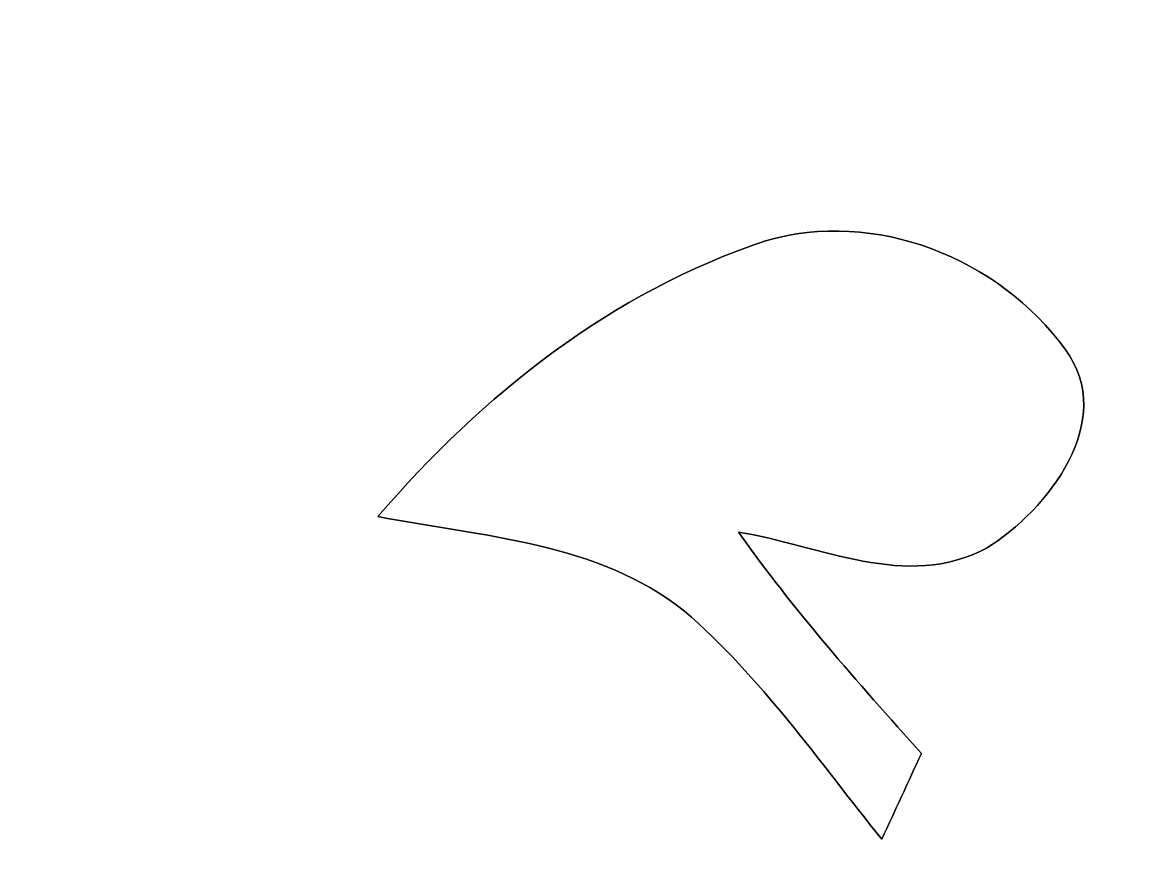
# Model space of a CAD drawing. Header units: centimetres. Extents: x -16.8 to 16.8, y -16.7 to 16.7.
# Drawn here: x 3.975 to 6.298, y 8.548 to 10.282 of the extents above; entities that cross this region are included whole.
import ezdxf

# ---------------------------------------------------------------- set-up
doc = ezdxf.new("R2010")
doc.units = ezdxf.units.CM
doc.header["$MEASUREMENT"] = 0
doc.layers.add('Layer 1', color=7, linetype='Continuous')

msp = doc.modelspace()

# ---------------------------------------------------------------- linework, layer by layer
at = {"layer": 'Layer 1', "color": 7}
for points, knots in [([(-16.77458, 16.66875), (-16.77458, 16.66875), (16.77458, 16.66875), (16.77458, 16.66875), (16.77458, 16.66875), (16.77458, 16.66875), (16.77458, -16.66875), (16.77458, -16.66875), (16.77458, -16.66875), (16.77458, -16.66875), (-16.77458, -16.66875), (-16.77458, -16.66875), (-16.77458, -16.66875), (-16.77458, -16.66875), (-16.77458, 16.66875), (-16.77458, 16.66875), (-16.77458, 16.66875), (-16.77458, 16.66875), (-16.77458, 16.66875), (-16.77458, 16.66875)], [0, 0, 0, 0, 0.1666667, 0.1666667, 0.1666667, 0.1666667, 0.3333333, 0.3333333, 0.3333333, 0.3333333, 0.5, 0.5, 0.5, 0.5, 0.6666667, 0.6666667, 0.6666667, 0.6666667, 1, 1, 1, 1]), ([(5.52132, 9.82698), (5.74922, 9.89436), (6.00781, 9.79064), (6.14504, 9.60155), (6.14504, 9.60155), (6.2544, 9.45268), (6.10905, 9.26712), (5.98135, 9.18774), (5.98135, 9.18774), (5.81554, 9.09849), (5.63351, 9.19409), (5.46523, 9.22126), (5.46523, 9.22126), (5.58024, 9.05827), (5.71288, 8.90905), (5.84588, 8.76053), (5.84588, 8.76053), (5.81836, 8.70091), (5.79085, 8.64164), (5.76333, 8.58238), (5.76333, 8.58238), (5.6321, 8.74501), (5.51145, 8.91963), (5.3527, 9.05686), (5.3527, 9.05686), (5.17243, 9.20044), (4.93148, 9.21173), (4.71487, 9.25336), (4.71487, 9.25336), (4.93148, 9.5063), (5.20206, 9.72079), (5.52132, 9.82698)], [0, 0, 0, 0, 0.1111111, 0.1111111, 0.1111111, 0.1111111, 0.2222222, 0.2222222, 0.2222222, 0.2222222, 0.3333333, 0.3333333, 0.3333333, 0.3333333, 0.4444444, 0.4444444, 0.4444444, 0.4444444, 0.5555556, 0.5555556, 0.5555556, 0.5555556, 0.6666667, 0.6666667, 0.6666667, 0.6666667, 0.7777778, 0.7777778, 0.7777778, 0.7777778, 1, 1, 1, 1])]:
    msp.add_open_spline(points, degree=3, knots=knots, dxfattribs=at)
at = {"layer": 'Layer 1', "color": 252}
msp.add_open_spline([(5.52132, 9.82698), (5.20206, 9.72079), (4.93148, 9.5063), (4.71487, 9.25336), (4.71487, 9.25336), (4.93148, 9.21173), (5.17243, 9.20044), (5.3527, 9.05686), (5.3527, 9.05686), (5.51145, 8.91963), (5.6321, 8.74501), (5.76333, 8.58238), (5.76333, 8.58238), (5.79085, 8.64164), (5.81836, 8.70091), (5.84588, 8.76053), (5.84588, 8.76053), (5.71288, 8.90905), (5.58024, 9.05827), (5.46523, 9.22126), (5.46523, 9.22126), (5.63351, 9.19409), (5.81554, 9.09849), (5.98135, 9.18774), (5.98135, 9.18774), (6.10905, 9.26712), (6.2544, 9.45268), (6.14504, 9.60155), (6.14504, 9.60155), (6.00781, 9.79064), (5.74922, 9.89436), (5.52132, 9.82698), (5.52132, 9.82698), (5.52132, 9.82698), (5.52132, 9.82698), (5.52132, 9.82698)], degree=3, knots=[0, 0, 0, 0, 0.1, 0.1, 0.1, 0.1, 0.2, 0.2, 0.2, 0.2, 0.3, 0.3, 0.3, 0.3, 0.4, 0.4, 0.4, 0.4, 0.5, 0.5, 0.5, 0.5, 0.6, 0.6, 0.6, 0.6, 0.7, 0.7, 0.7, 0.7, 0.8, 0.8, 0.8, 0.8, 1, 1, 1, 1], dxfattribs=at)

doc.saveas('drawing.dxf')
